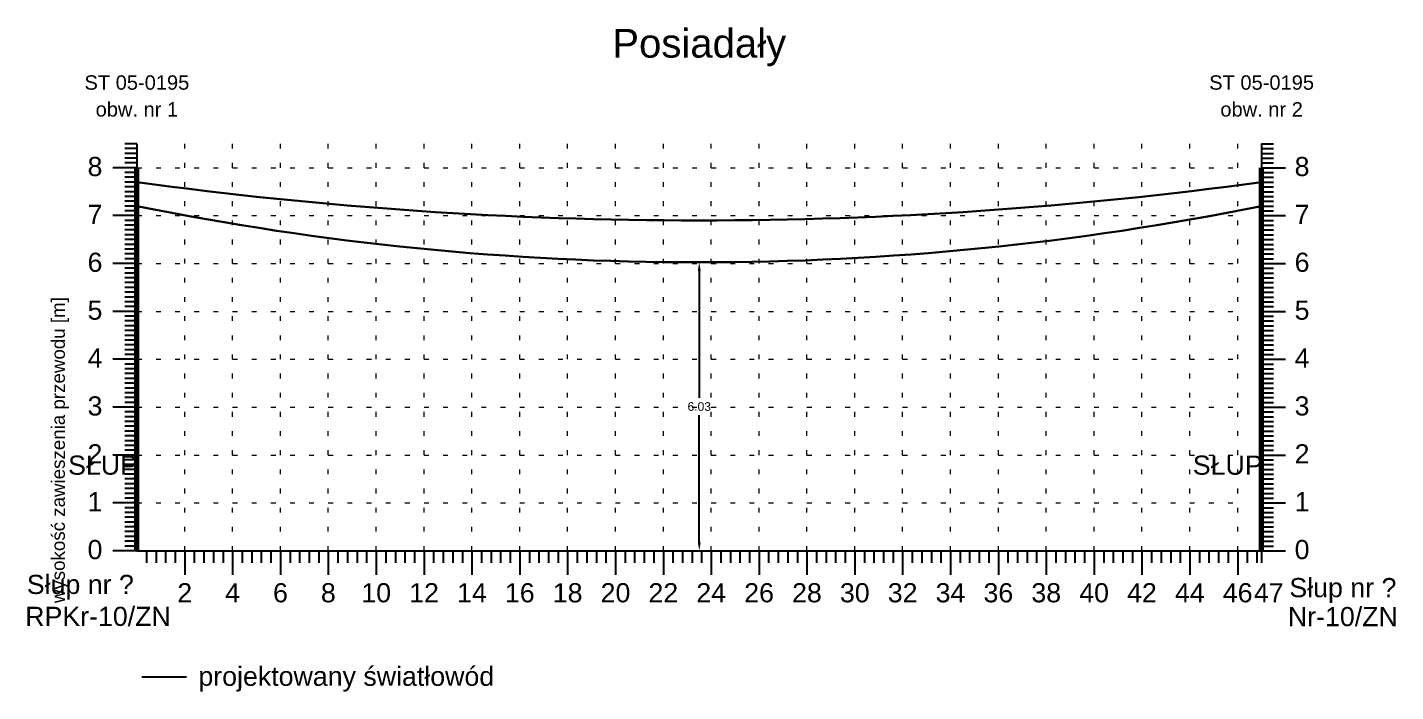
# Model space of a CAD drawing. Header units: inches. Extents: x -863 to 1426, y 1206 to 1480.
# Drawn here: x 1397.05 to 1425.64, y 1348.58 to 1362.45 of the extents above; entities that cross this region are included whole.
import ezdxf
from ezdxf.enums import TextEntityAlignment as Align

# ---------------------------------------------------------------- set-up
doc = ezdxf.new("R2010")
doc.units = ezdxf.units.IN
doc.header["$MEASUREMENT"] = 0
doc.linetypes.add('ACAD_ISO07W100', pattern=[3, 0, -3])
doc.layers.add('ramka', color=7, linetype='Continuous', plot=False)
doc.styles.get("Standard").update_dxf_attribs({"font": 'arial.ttf'})
doc.dimstyles.get("Standard").update_dxf_attribs({"dimtxt": 0.25, "dimasz": 0.18, "dimexe": 0.18, "dimexo": 0.0625, "dimgap": -0.09, "dimtad": 0, "dimtih": 1, "dimtoh": 1, "dimzin": 0, "dimdsep": 46, "dimtxsty": 'Standard', "dimcen": 0.09, "dimadec": 0, "dimazin": 0, "dimtfac": 1, "dimtofl": 0, "dimtmove": 0, "dimatfit": 3, "dimfxl": 1, "dimtolj": 1, "dimtzin": 0, "dimarcsym": 0})

# ---------------------------------------------------------------- blocks, each defined once
blk = doc.blocks.new('*D26')
at = {"color": 0, "lineweight": -2}
for p, q in [((1411.143, 1357.545), (1411.268, 1357.545)), ((1411.088, 1357.365), (1411.088, 1354.712)), ((1411.088, 1351.7), (1411.088, 1354.352)), ((1410.993, 1351.52), (1411.268, 1351.52))]:
    blk.add_line(p, q, dxfattribs=at)
at = {"color": 0}
for points in [[(1411.118, 1357.365), (1411.058, 1357.365), (1411.088, 1357.545)], [(1411.118, 1351.7), (1411.058, 1351.7), (1411.088, 1351.52)]]:
    blk.add_solid(points, dxfattribs=at)
at = {"layer": 'Defpoints', "color": 0}
for p in [(1411.08, 1357.545), (1410.93, 1351.52), (1411.088, 1351.52)]:
    blk.add_point(p, dxfattribs=at)
at = {"color": 0, "lineweight": 25, "insert": (1411.088, 1354.532), "char_height": 0.18, "attachment_point": 5}
blk.add_mtext('\\A1;6.03', dxfattribs=at)

msp = doc.modelspace()

# ---------------------------------------------------------------- linework, layer by layer
for p, q in [((1399.338, 1360.02), (1399.088, 1360.02)), ((1399.338, 1360.02), (1399.338, 1351.52)), ((1422.838, 1360.02), (1422.838, 1351.52)), ((1422.838, 1360.02), (1423.088, 1360.02)), ((1399.338, 1359.92), (1399.088, 1359.92)), ((1399.338, 1359.82), (1399.088, 1359.82)), ((1399.338, 1359.72), (1399.088, 1359.72)), ((1422.838, 1359.92), (1423.088, 1359.92)), ((1422.838, 1359.82), (1423.088, 1359.82)), ((1422.838, 1359.72), (1423.088, 1359.72)), ((1399.338, 1359.52), (1398.838, 1359.52)), ((1399.338, 1359.62), (1399.088, 1359.62)), ((1399.338, 1359.42), (1399.088, 1359.42)), ((1422.838, 1359.62), (1423.088, 1359.62)), ((1422.838, 1359.52), (1423.338, 1359.52)), ((1422.838, 1359.42), (1423.088, 1359.42)), ((1399.338, 1359.32), (1399.088, 1359.32)), ((1399.338, 1359.22), (1399.088, 1359.22)), ((1399.338, 1359.12), (1399.088, 1359.12)), ((1422.838, 1359.32), (1423.088, 1359.32)), ((1422.838, 1359.22), (1423.088, 1359.22)), ((1422.838, 1359.12), (1423.088, 1359.12)), ((1399.338, 1359.02), (1399.088, 1359.02)), ((1399.338, 1358.92), (1399.088, 1358.92)), ((1422.838, 1359.02), (1423.088, 1359.02)), ((1422.838, 1358.92), (1423.088, 1358.92)), ((1399.338, 1358.82), (1399.088, 1358.82)), ((1399.338, 1358.72), (1399.088, 1358.72)), ((1399.338, 1358.62), (1399.088, 1358.62)), ((1422.838, 1358.82), (1423.088, 1358.82)), ((1422.838, 1358.72), (1423.088, 1358.72)), ((1422.838, 1358.62), (1423.088, 1358.62)), ((1399.338, 1358.52), (1398.838, 1358.52)), ((1399.338, 1358.42), (1399.088, 1358.42)), ((1399.338, 1358.32), (1399.088, 1358.32)), ((1422.838, 1358.52), (1423.338, 1358.52)), ((1422.838, 1358.42), (1423.088, 1358.42)), ((1422.838, 1358.32), (1423.088, 1358.32)), ((1399.338, 1358.22), (1399.088, 1358.22)), ((1399.338, 1358.12), (1399.088, 1358.12)), ((1399.338, 1358.02), (1399.088, 1358.02)), ((1422.838, 1358.22), (1423.088, 1358.22)), ((1422.838, 1358.12), (1423.088, 1358.12)), ((1422.838, 1358.02), (1423.088, 1358.02)), ((1399.338, 1357.92), (1399.088, 1357.92)), ((1399.338, 1357.82), (1399.088, 1357.82)), ((1399.338, 1357.72), (1399.088, 1357.72)), ((1422.838, 1357.92), (1423.088, 1357.92)), ((1422.838, 1357.82), (1423.088, 1357.82)), ((1422.838, 1357.72), (1423.088, 1357.72)), ((1399.338, 1357.52), (1398.838, 1357.52)), ((1399.338, 1357.62), (1399.088, 1357.62)), ((1399.338, 1357.42), (1399.088, 1357.42)), ((1422.838, 1357.62), (1423.088, 1357.62)), ((1422.838, 1357.52), (1423.338, 1357.52)), ((1422.838, 1357.42), (1423.088, 1357.42)), ((1399.338, 1357.32), (1399.088, 1357.32)), ((1399.338, 1357.22), (1399.088, 1357.22)), ((1399.338, 1357.12), (1399.088, 1357.12)), ((1422.838, 1357.32), (1423.088, 1357.32)), ((1422.838, 1357.22), (1423.088, 1357.22)), ((1422.838, 1357.12), (1423.088, 1357.12)), ((1399.338, 1357.02), (1399.088, 1357.02)), ((1399.338, 1356.92), (1399.088, 1356.92)), ((1422.838, 1357.02), (1423.088, 1357.02)), ((1422.838, 1356.92), (1423.088, 1356.92)), ((1399.338, 1356.82), (1399.088, 1356.82)), ((1399.338, 1356.72), (1399.088, 1356.72)), ((1399.338, 1356.62), (1399.088, 1356.62)), ((1422.838, 1356.82), (1423.088, 1356.82)), ((1422.838, 1356.72), (1423.088, 1356.72)), ((1422.838, 1356.62), (1423.088, 1356.62)), ((1399.338, 1356.52), (1398.838, 1356.52)), ((1399.338, 1356.42), (1399.088, 1356.42)), ((1399.338, 1356.32), (1399.088, 1356.32)), ((1422.838, 1356.52), (1423.338, 1356.52)), ((1422.838, 1356.42), (1423.088, 1356.42)), ((1422.838, 1356.32), (1423.088, 1356.32)), ((1399.338, 1356.22), (1399.088, 1356.22)), ((1399.338, 1356.12), (1399.088, 1356.12)), ((1399.338, 1356.02), (1399.088, 1356.02)), ((1422.838, 1356.22), (1423.088, 1356.22)), ((1422.838, 1356.12), (1423.088, 1356.12)), ((1422.838, 1356.02), (1423.088, 1356.02)), ((1399.338, 1355.92), (1399.088, 1355.92)), ((1399.338, 1355.82), (1399.088, 1355.82)), ((1399.338, 1355.72), (1399.088, 1355.72)), ((1422.838, 1355.92), (1423.088, 1355.92)), ((1422.838, 1355.82), (1423.088, 1355.82)), ((1422.838, 1355.72), (1423.088, 1355.72)), ((1399.338, 1355.52), (1398.838, 1355.52)), ((1399.338, 1355.62), (1399.088, 1355.62)), ((1399.338, 1355.42), (1399.088, 1355.42)), ((1422.838, 1355.62), (1423.088, 1355.62)), ((1422.838, 1355.52), (1423.338, 1355.52)), ((1422.838, 1355.42), (1423.088, 1355.42)), ((1399.338, 1355.32), (1399.088, 1355.32)), ((1399.338, 1355.22), (1399.088, 1355.22)), ((1399.338, 1355.12), (1399.088, 1355.12)), ((1422.838, 1355.32), (1423.088, 1355.32)), ((1422.838, 1355.22), (1423.088, 1355.22)), ((1422.838, 1355.12), (1423.088, 1355.12)), ((1399.338, 1355.02), (1399.088, 1355.02)), ((1399.338, 1354.92), (1399.088, 1354.92)), ((1422.838, 1355.02), (1423.088, 1355.02)), ((1422.838, 1354.92), (1423.088, 1354.92)), ((1399.338, 1354.82), (1399.088, 1354.82)), ((1399.338, 1354.72), (1399.088, 1354.72)), ((1399.338, 1354.62), (1399.088, 1354.62)), ((1422.838, 1354.82), (1423.088, 1354.82)), ((1422.838, 1354.72), (1423.088, 1354.72)), ((1422.838, 1354.62), (1423.088, 1354.62)), ((1399.338, 1354.52), (1398.838, 1354.52)), ((1399.338, 1354.42), (1399.088, 1354.42)), ((1399.338, 1354.32), (1399.088, 1354.32)), ((1422.838, 1354.52), (1423.338, 1354.52)), ((1422.838, 1354.42), (1423.088, 1354.42)), ((1422.838, 1354.32), (1423.088, 1354.32)), ((1399.338, 1354.22), (1399.088, 1354.22)), ((1399.338, 1354.12), (1399.088, 1354.12)), ((1399.338, 1354.02), (1399.088, 1354.02)), ((1422.838, 1354.22), (1423.088, 1354.22)), ((1422.838, 1354.12), (1423.088, 1354.12)), ((1422.838, 1354.02), (1423.088, 1354.02)), ((1399.338, 1353.92), (1399.088, 1353.92)), ((1399.338, 1353.82), (1399.088, 1353.82)), ((1399.338, 1353.72), (1399.088, 1353.72)), ((1422.838, 1353.92), (1423.088, 1353.92)), ((1422.838, 1353.82), (1423.088, 1353.82)), ((1422.838, 1353.72), (1423.088, 1353.72)), ((1399.338, 1353.52), (1398.838, 1353.52)), ((1399.338, 1353.62), (1399.088, 1353.62)), ((1399.338, 1353.42), (1399.088, 1353.42)), ((1422.838, 1353.62), (1423.088, 1353.62)), ((1422.838, 1353.52), (1423.338, 1353.52)), ((1422.838, 1353.42), (1423.088, 1353.42)), ((1399.338, 1353.32), (1399.088, 1353.32)), ((1399.338, 1353.22), (1399.088, 1353.22)), ((1399.338, 1353.12), (1399.088, 1353.12)), ((1422.838, 1353.32), (1423.088, 1353.32)), ((1422.838, 1353.22), (1423.088, 1353.22)), ((1422.838, 1353.12), (1423.088, 1353.12)), ((1399.338, 1353.02), (1399.088, 1353.02)), ((1399.338, 1352.92), (1399.088, 1352.92)), ((1399.338, 1352.82), (1399.088, 1352.82)), ((1422.838, 1353.02), (1423.088, 1353.02)), ((1422.838, 1352.92), (1423.088, 1352.92)), ((1422.838, 1352.82), (1423.088, 1352.82)), ((1399.338, 1352.72), (1399.088, 1352.72)), ((1399.338, 1352.62), (1399.088, 1352.62)), ((1422.838, 1352.72), (1423.088, 1352.72)), ((1422.838, 1352.62), (1423.088, 1352.62)), ((1399.338, 1352.52), (1398.838, 1352.52)), ((1399.338, 1352.42), (1399.088, 1352.42)), ((1399.338, 1352.32), (1399.088, 1352.32)), ((1422.838, 1352.52), (1423.338, 1352.52)), ((1422.838, 1352.42), (1423.088, 1352.42)), ((1422.838, 1352.32), (1423.088, 1352.32)), ((1399.338, 1352.22), (1399.088, 1352.22)), ((1399.338, 1352.12), (1399.088, 1352.12)), ((1399.338, 1352.02), (1399.088, 1352.02)), ((1422.838, 1352.22), (1423.088, 1352.22)), ((1422.838, 1352.12), (1423.088, 1352.12)), ((1422.838, 1352.02), (1423.088, 1352.02)), ((1399.338, 1351.92), (1399.088, 1351.92)), ((1399.338, 1351.82), (1399.088, 1351.82)), ((1399.338, 1351.72), (1399.088, 1351.72)), ((1422.838, 1351.92), (1423.088, 1351.92)), ((1422.838, 1351.82), (1423.088, 1351.82)), ((1422.838, 1351.72), (1423.088, 1351.72)), ((1399.338, 1351.52), (1398.838, 1351.52)), ((1399.338, 1351.62), (1399.088, 1351.62)), ((1399.338, 1351.52), (1422.838, 1351.52)), ((1399.538, 1351.52), (1399.538, 1351.27)), ((1399.738, 1351.52), (1399.738, 1351.27)), ((1399.938, 1351.52), (1399.938, 1351.27)), ((1400.138, 1351.52), (1400.138, 1351.27)), ((1400.338, 1351.52), (1400.338, 1351.02)), ((1400.538, 1351.52), (1400.538, 1351.27)), ((1400.738, 1351.52), (1400.738, 1351.27)), ((1400.938, 1351.52), (1400.938, 1351.27)), ((1401.138, 1351.52), (1401.138, 1351.27)), ((1401.338, 1351.52), (1401.338, 1351.02)), ((1401.538, 1351.52), (1401.538, 1351.27)), ((1401.738, 1351.52), (1401.738, 1351.27)), ((1401.938, 1351.52), (1401.938, 1351.27)), ((1402.138, 1351.52), (1402.138, 1351.27)), ((1402.338, 1351.52), (1402.338, 1351.02)), ((1402.538, 1351.52), (1402.538, 1351.27)), ((1402.738, 1351.52), (1402.738, 1351.27)), ((1402.938, 1351.52), (1402.938, 1351.27)), ((1403.138, 1351.52), (1403.138, 1351.27)), ((1403.338, 1351.52), (1403.338, 1351.02)), ((1403.538, 1351.52), (1403.538, 1351.27)), ((1403.738, 1351.52), (1403.738, 1351.27)), ((1403.938, 1351.52), (1403.938, 1351.27)), ((1404.138, 1351.52), (1404.138, 1351.27)), ((1404.338, 1351.52), (1404.338, 1351.02)), ((1404.538, 1351.52), (1404.538, 1351.27)), ((1404.738, 1351.52), (1404.738, 1351.27)), ((1404.938, 1351.52), (1404.938, 1351.27)), ((1405.138, 1351.52), (1405.138, 1351.27)), ((1405.338, 1351.52), (1405.338, 1351.02)), ((1405.538, 1351.52), (1405.538, 1351.27)), ((1405.738, 1351.52), (1405.738, 1351.27)), ((1405.938, 1351.52), (1405.938, 1351.27)), ((1406.138, 1351.52), (1406.138, 1351.27)), ((1406.338, 1351.52), (1406.338, 1351.02)), ((1406.538, 1351.52), (1406.538, 1351.27)), ((1406.738, 1351.52), (1406.738, 1351.27)), ((1406.938, 1351.52), (1406.938, 1351.27)), ((1407.138, 1351.52), (1407.138, 1351.27)), ((1407.338, 1351.52), (1407.338, 1351.02)), ((1407.538, 1351.52), (1407.538, 1351.27)), ((1407.738, 1351.52), (1407.738, 1351.27)), ((1407.938, 1351.52), (1407.938, 1351.27)), ((1408.138, 1351.52), (1408.138, 1351.27)), ((1408.338, 1351.52), (1408.338, 1351.02)), ((1408.538, 1351.52), (1408.538, 1351.27)), ((1408.738, 1351.52), (1408.738, 1351.27)), ((1408.938, 1351.52), (1408.938, 1351.27)), ((1409.138, 1351.52), (1409.138, 1351.27)), ((1409.338, 1351.52), (1409.338, 1351.02)), ((1409.538, 1351.52), (1409.538, 1351.27)), ((1409.738, 1351.52), (1409.738, 1351.27)), ((1409.938, 1351.52), (1409.938, 1351.27)), ((1410.138, 1351.52), (1410.138, 1351.27)), ((1410.338, 1351.52), (1410.338, 1351.02)), ((1410.538, 1351.52), (1410.538, 1351.27)), ((1410.738, 1351.52), (1410.738, 1351.27)), ((1410.938, 1351.52), (1410.938, 1351.27)), ((1411.138, 1351.52), (1411.138, 1351.27)), ((1411.338, 1351.52), (1411.338, 1351.02)), ((1411.538, 1351.52), (1411.538, 1351.27)), ((1411.738, 1351.52), (1411.738, 1351.27)), ((1411.938, 1351.52), (1411.938, 1351.27)), ((1412.138, 1351.52), (1412.138, 1351.27)), ((1412.338, 1351.52), (1412.338, 1351.02)), ((1412.538, 1351.52), (1412.538, 1351.27)), ((1412.738, 1351.52), (1412.738, 1351.27)), ((1412.938, 1351.52), (1412.938, 1351.27)), ((1413.138, 1351.52), (1413.138, 1351.27)), ((1413.338, 1351.52), (1413.338, 1351.02)), ((1413.538, 1351.52), (1413.538, 1351.27)), ((1413.738, 1351.52), (1413.738, 1351.27)), ((1413.938, 1351.52), (1413.938, 1351.27)), ((1414.138, 1351.52), (1414.138, 1351.27)), ((1414.338, 1351.52), (1414.338, 1351.02)), ((1414.538, 1351.52), (1414.538, 1351.27)), ((1414.738, 1351.52), (1414.738, 1351.27)), ((1414.938, 1351.52), (1414.938, 1351.27)), ((1415.138, 1351.52), (1415.138, 1351.27)), ((1415.338, 1351.52), (1415.338, 1351.02)), ((1415.538, 1351.52), (1415.538, 1351.27)), ((1415.738, 1351.52), (1415.738, 1351.27)), ((1415.938, 1351.52), (1415.938, 1351.27)), ((1416.138, 1351.52), (1416.138, 1351.27)), ((1416.338, 1351.52), (1416.338, 1351.02)), ((1416.538, 1351.52), (1416.538, 1351.27)), ((1416.738, 1351.52), (1416.738, 1351.27)), ((1416.938, 1351.52), (1416.938, 1351.27)), ((1417.138, 1351.52), (1417.138, 1351.27)), ((1417.338, 1351.52), (1417.338, 1351.02)), ((1417.538, 1351.52), (1417.538, 1351.27)), ((1417.738, 1351.52), (1417.738, 1351.27)), ((1417.938, 1351.52), (1417.938, 1351.27)), ((1418.138, 1351.52), (1418.138, 1351.27)), ((1418.338, 1351.52), (1418.338, 1351.02)), ((1418.538, 1351.52), (1418.538, 1351.27)), ((1418.738, 1351.52), (1418.738, 1351.27)), ((1418.938, 1351.52), (1418.938, 1351.27)), ((1419.138, 1351.52), (1419.138, 1351.27)), ((1419.338, 1351.52), (1419.338, 1351.02)), ((1419.538, 1351.52), (1419.538, 1351.27)), ((1419.738, 1351.52), (1419.738, 1351.27)), ((1419.938, 1351.52), (1419.938, 1351.27)), ((1420.138, 1351.52), (1420.138, 1351.27)), ((1420.338, 1351.52), (1420.338, 1351.02)), ((1420.538, 1351.52), (1420.538, 1351.27)), ((1420.738, 1351.52), (1420.738, 1351.27)), ((1420.938, 1351.52), (1420.938, 1351.27)), ((1421.138, 1351.52), (1421.138, 1351.27)), ((1421.338, 1351.52), (1421.338, 1351.02)), ((1421.538, 1351.52), (1421.538, 1351.27)), ((1421.738, 1351.52), (1421.738, 1351.27)), ((1421.938, 1351.52), (1421.938, 1351.27)), ((1422.138, 1351.52), (1422.138, 1351.27)), ((1422.338, 1351.52), (1422.338, 1351.02)), ((1422.538, 1351.52), (1422.538, 1351.27)), ((1422.738, 1351.52), (1422.738, 1351.27)), ((1422.838, 1351.62), (1423.088, 1351.62)), ((1422.838, 1351.52), (1423.338, 1351.52)), ((1422.838, 1351.52), (1422.838, 1351.27))]:
    msp.add_line(p, q)
at = {"linetype": 'ACAD_ISO07W100', "lineweight": 15, "ltscale": 0.1}
for p, q in [((1400.338, 1351.52), (1400.338, 1360.02)), ((1401.338, 1351.52), (1401.338, 1360.02)), ((1402.338, 1351.52), (1402.338, 1360.02)), ((1403.338, 1351.52), (1403.338, 1360.02)), ((1404.338, 1351.52), (1404.338, 1360.02)), ((1405.338, 1351.52), (1405.338, 1360.02)), ((1406.338, 1351.52), (1406.338, 1360.02)), ((1407.338, 1351.52), (1407.338, 1360.02)), ((1408.338, 1351.52), (1408.338, 1360.02)), ((1409.338, 1351.52), (1409.338, 1360.02)), ((1410.338, 1351.52), (1410.338, 1360.02)), ((1411.338, 1351.52), (1411.338, 1360.02)), ((1412.338, 1351.52), (1412.338, 1360.02)), ((1413.338, 1351.52), (1413.338, 1360.02)), ((1414.338, 1351.52), (1414.338, 1360.02)), ((1415.338, 1351.52), (1415.338, 1360.02)), ((1416.338, 1351.52), (1416.338, 1360.02)), ((1417.338, 1351.52), (1417.338, 1360.02)), ((1418.338, 1351.52), (1418.338, 1360.02)), ((1419.338, 1351.52), (1419.338, 1360.02)), ((1420.338, 1351.52), (1420.338, 1360.02)), ((1421.338, 1351.52), (1421.338, 1360.02)), ((1422.338, 1351.52), (1422.338, 1360.02)), ((1422.838, 1351.52), (1422.838, 1360.02)), ((1399.338, 1359.52), (1422.338, 1359.52)), ((1399.338, 1358.52), (1422.338, 1358.52)), ((1399.338, 1357.52), (1422.338, 1357.52)), ((1399.338, 1356.52), (1422.338, 1356.52)), ((1399.338, 1355.52), (1422.338, 1355.52)), ((1399.338, 1354.52), (1422.338, 1354.52)), ((1399.338, 1353.52), (1422.338, 1353.52)), ((1399.338, 1352.52), (1422.338, 1352.52)), ((1399.338, 1351.52), (1422.338, 1351.52))]:
    msp.add_line(p, q, dxfattribs=at)
at = {"lineweight": 100}
for p, q in [((1399.338, 1351.52), (1399.338, 1359.52)), ((1422.838, 1351.52), (1422.838, 1359.52))]:
    msp.add_line(p, q, dxfattribs=at)
at = {"color": 3, "lineweight": 25}
msp.add_line((1399.443, 1348.89), (1400.374, 1348.89), dxfattribs=at)
at = {"lineweight": 30}
msp.add_arc((1411.088, 1445.109), 86.689, 262.21004, 277.78996, dxfattribs=at)
at = {"color": 3, "lineweight": 30}
msp.add_arc((1411.088, 1416.882), 59.337, 258.57881, 281.42119, dxfattribs=at)
at = {"layer": 'ramka'}
msp.add_line((1399.338, 1351.52), (1411.088, 1351.52), dxfattribs=at)

# ---------------------------------------------------------------- texts
for s, height, p in [('Posiadały', 0.6, (1411.088, 1361.82)), ('ST 05-0195', 0.3, (1399.338, 1361.15)), ('ST 05-0195', 0.3, (1422.838, 1361.15)), ('obw. nr 1', 0.3, (1399.338, 1360.59)), ('obw. nr 2', 0.3, (1422.838, 1360.59)), ('2', 0.4, (1400.338, 1350.444)), ('4', 0.4, (1401.338, 1350.444)), ('6', 0.4, (1402.338, 1350.444)), ('8', 0.4, (1403.338, 1350.444)), ('10', 0.4, (1404.338, 1350.444)), ('12', 0.4, (1405.338, 1350.444)), ('14', 0.4, (1406.338, 1350.444)), ('16', 0.4, (1407.338, 1350.444)), ('18', 0.4, (1408.338, 1350.444)), ('20', 0.4, (1409.338, 1350.444)), ('22', 0.4, (1410.338, 1350.444)), ('24', 0.4, (1411.338, 1350.444)), ('26', 0.4, (1412.338, 1350.444)), ('28', 0.4, (1413.338, 1350.444)), ('30', 0.4, (1414.338, 1350.444)), ('32', 0.4, (1415.338, 1350.444)), ('34', 0.4, (1416.338, 1350.444)), ('36', 0.4, (1417.338, 1350.444)), ('38', 0.4, (1418.338, 1350.444)), ('40', 0.4, (1419.338, 1350.444)), ('42', 0.4, (1420.338, 1350.444)), ('44', 0.4, (1421.338, 1350.444)), ('46', 0.4, (1422.338, 1350.444)), ('47', 0.4, (1422.988, 1350.444))]:
    msp.add_text(s, height=height).set_placement(p, align=Align.CENTER)
for s, p in [('8', (1398.618, 1359.346)), ('7', (1398.618, 1358.346)), ('6', (1398.618, 1357.346)), ('5', (1398.618, 1356.346)), ('4', (1398.618, 1355.346)), ('3', (1398.618, 1354.346)), ('2', (1398.618, 1353.346)), ('1', (1398.618, 1352.346)), ('0', (1398.618, 1351.346))]:
    msp.add_text(s, height=0.4).set_placement(p, align=Align.RIGHT)
for s, p in [('8', (1423.528, 1359.346)), ('7', (1423.528, 1358.346)), ('6', (1423.528, 1357.346)), ('5', (1423.528, 1356.346)), ('4', (1423.528, 1355.346)), ('3', (1423.528, 1354.346)), ('2', (1423.528, 1353.346)), ('1', (1423.528, 1352.346)), ('0', (1423.528, 1351.346)), ('Słup nr ?', (1397.038, 1350.618)), ('Słup nr ?', (1423.418, 1350.551)), ('RPKr-10/ZN', (1397.004, 1349.951)), ('Nr-10/ZN', (1423.387, 1349.946)), ('projektowany światłowód', (1400.623, 1348.7))]:
    msp.add_text(s, height=0.4).set_placement(p)
at = {"insert": (1397.735, 1353.622), "char_height": 0.28, "width": 9.28, "attachment_point": 5, "rotation": 90}
msp.add_mtext('wysokość zawieszenia przewodu [m]', dxfattribs=at)
at = {"char_height": 0.4, "width": 1.537, "attachment_point": 5}
for insert in [(1398.63, 1353.306), (1422.13, 1353.306)]:
    msp.add_mtext('SŁUP', dxfattribs=dict(at, insert=insert))

# ---------------------------------------------------------------- dimensions: what is measured, and where the dimension line sits
at = {"lineweight": 25}
dim = msp.add_linear_dim(base=(1411.088, 1351.52), p1=(1411.08, 1357.545), p2=(1410.93, 1351.52), angle=90, text='6.03', dimstyle='Standard', dxfattribs=at)
dim.commit()
dim.dimension.update_dxf_attribs({"geometry": '*D26', "text_midpoint": (1411.088, 1354.532)})

doc.saveas('drawing.dxf')
